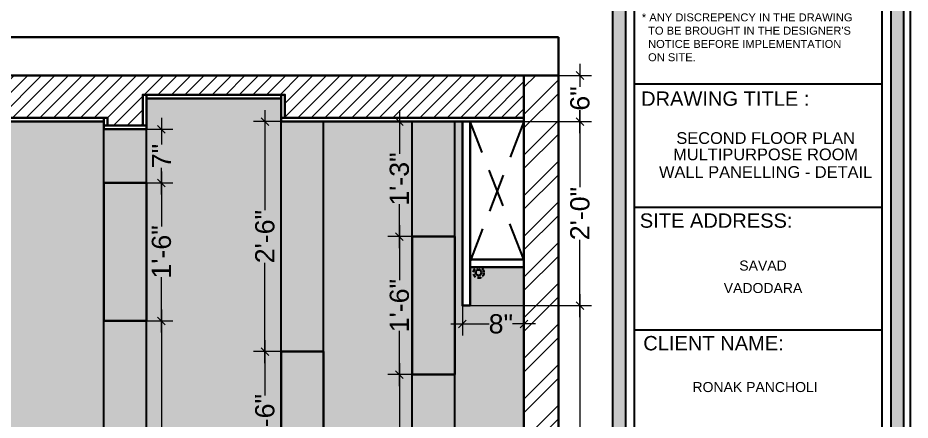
# Model space of a CAD drawing. Header units: millimetres. Extents: x 143362 to 145167, y -178521 to -176194.
# Drawn here: x 144247.8 to 144364, y -176770.4 to -176718 of the extents above; entities that cross this region are included whole.
import ezdxf
from ezdxf.enums import TextEntityAlignment as Align

# ---------------------------------------------------------------- set-up
doc = ezdxf.new("R2010")
doc.units = ezdxf.units.MM
doc.header["$MEASUREMENT"] = 0
doc.header["$PDMODE"] = 2
doc.linetypes.add('00 . GROUND FLOOR$0$DASHED', pattern=[0.75, 0.5, -0.25])
doc.linetypes.add('DASHED', pattern=[0.75, 0.5, -0.25])
doc.layers.get('Defpoints').update_dxf_attribs({"color": 220})
for name, color, linetype, lineweight in [('FURNITURE', 32, 'Continuous', 9), ('GF FALSE CEILING', 6, 'Continuous', 35), ('NAME PLATE', 7, 'Continuous', 25), ('SECTION ( SLAB PLine )', 104, 'Continuous', 30), ('W-HATCH', 8, 'Continuous', 5), ('wall', 7, 'Continuous', 30)]:
    doc.layers.add(name, color=color, linetype=linetype, lineweight=lineweight)
doc.layers.add('GROUND FLOOR  ( HATCH )', color=7, linetype='Continuous')
doc.styles.add('Aerial', font='arial.ttf')
doc.styles.add('Arial', font='arial.ttf')
doc.dimstyles.new('Cn_BT_9 ( BOLD )', dxfattribs={"dimtxt": 2.5, "dimasz": 1, "dimexe": 1.5, "dimexo": 0, "dimgap": 0.09, "dimtad": 0, "dimdec": 0, "dimzin": 3, "dimdsep": 46, "dimlunit": 4, "dimtxsty": 'Aerial', "dimblk": 'OBLIQUE', "dimcen": 0.09, "dimdle": 1.5, "dimclrd": 1, "dimclre": 1, "dimclrt": 5, "dimadec": 0, "dimazin": 0, "dimtfac": 0.75, "dimtdec": 0, "dimtofl": 0, "dimtmove": 0, "dimatfit": 3, "dimldrblk": 'OBLIQUE', "dimfxl": 0, "dimtolj": 1, "dimtzin": 0, "dimlwd": 15, "dimlwe": 15, "dimarcsym": 0})

# ---------------------------------------------------------------- blocks, each defined once
blk = doc.blocks.new('_Oblique')
at = {"layer": 'wall', "color": 0, "lineweight": -2}
blk.add_line((-0.5, -0.5), (0.5, 0.5), dxfattribs=at)
blk = doc.blocks.new('*D229')
at = {"layer": 'Defpoints', "color": 0, "ltscale": 10, "transparency": 16777216}
for p in [(144313.68, -176752.98, -0.13), (144305.68, -176755.48, -0.13), (144313.68, -176757.87)]:
    blk.add_point(p, dxfattribs=at)
at = {"layer": 'FURNITURE', "color": 1, "lineweight": 15, "ltscale": 10, "transparency": 16777216}
for p, q in [((144313.68, -176752.98), (144313.68, -176759.37)), ((144305.68, -176755.48), (144305.68, -176759.37)), ((144304.18, -176757.87), (144309.15, -176757.87)), ((144315.18, -176757.87), (144312.21, -176757.87))]:
    blk.add_line(p, q, dxfattribs=at)
at = {"layer": 'FURNITURE', "color": 1, "lineweight": 15, "ltscale": 10, "transparency": 16777216, "rotation": 180}
blk.add_blockref('_Oblique', (144305.68, -176757.87), dxfattribs=at)
at = {"layer": 'FURNITURE', "color": 1, "lineweight": 15, "ltscale": 10, "transparency": 16777216}
blk.add_blockref('_Oblique', (144313.68, -176757.87), dxfattribs=at)
at = {"layer": 'FURNITURE', "color": 5, "lineweight": 30, "ltscale": 10, "transparency": 16777216, "insert": (144310.68, -176757.87), "char_height": 2.5, "attachment_point": 5, "style": 'Aerial'}
blk.add_mtext('\\A1;8"', dxfattribs=at)
blk = doc.blocks.new('*D230')
at = {"layer": 'Defpoints', "color": 0, "ltscale": 10, "transparency": 16777216}
for p in [(144306.68, -176755.48, -0.13), (144320.98, -176755.48), (144313.68, -176849.48)]:
    blk.add_point(p, dxfattribs=at)
at = {"layer": 'FURNITURE', "color": 1, "lineweight": 15, "ltscale": 10, "transparency": 16777216}
for p, q in [((144320.98, -176753.98), (144320.98, -176798.11)), ((144306.68, -176755.48), (144322.48, -176755.48)), ((144320.98, -176850.98), (144320.98, -176806.85)), ((144313.68, -176849.48), (144322.48, -176849.48))]:
    blk.add_line(p, q, dxfattribs=at)
for p, rotation in [((144320.98, -176755.48), 90), ((144320.98, -176849.48), 270)]:
    blk.add_blockref('_Oblique', p, dxfattribs=dict(at, rotation=rotation))
at = {"layer": 'FURNITURE', "color": 5, "lineweight": 30, "ltscale": 10, "transparency": 16777216, "insert": (144320.98, -176802.48), "char_height": 2.5, "attachment_point": 5, "rotation": 90, "style": 'Aerial'}
blk.add_mtext('\\A1;7\'-10"', dxfattribs=at)
blk = doc.blocks.new('*D231')
at = {"layer": 'Defpoints', "color": 0, "ltscale": 10, "transparency": 16777216}
for p in [(144313.68, -176731.48), (144320.98, -176731.48), (144306.68, -176755.48, -0.13)]:
    blk.add_point(p, dxfattribs=at)
at = {"layer": 'FURNITURE', "color": 1, "lineweight": 15, "ltscale": 10, "transparency": 16777216}
for p, q in [((144320.98, -176729.98), (144320.98, -176740.05)), ((144313.68, -176731.48), (144322.48, -176731.48)), ((144320.98, -176756.98), (144320.98, -176746.91)), ((144306.68, -176755.48), (144322.48, -176755.48))]:
    blk.add_line(p, q, dxfattribs=at)
for p, rotation in [((144320.98, -176731.48), 90), ((144320.98, -176755.48), 270)]:
    blk.add_blockref('_Oblique', p, dxfattribs=dict(at, rotation=rotation))
at = {"layer": 'FURNITURE', "color": 5, "lineweight": 30, "ltscale": 10, "transparency": 16777216, "insert": (144320.98, -176743.48), "char_height": 2.5, "attachment_point": 5, "rotation": 90, "style": 'Aerial'}
blk.add_mtext('\\A1;2\'-0"', dxfattribs=at)
blk = doc.blocks.new('*D232')
at = {"layer": 'Defpoints', "color": 0, "ltscale": 10, "transparency": 16777216}
for p in [(144313.68, -176725.48), (144320.98, -176725.48), (144313.68, -176731.48)]:
    blk.add_point(p, dxfattribs=at)
at = {"layer": 'FURNITURE', "color": 1, "lineweight": 15, "ltscale": 10, "transparency": 16777216}
for p, q in [((144320.98, -176723.98), (144320.98, -176726.95)), ((144313.68, -176725.48), (144322.48, -176725.48)), ((144320.98, -176732.98), (144320.98, -176730.01)), ((144313.68, -176731.48), (144322.48, -176731.48))]:
    blk.add_line(p, q, dxfattribs=at)
for p, rotation in [((144320.98, -176725.48), 90), ((144320.98, -176731.48), 270)]:
    blk.add_blockref('_Oblique', p, dxfattribs=dict(at, rotation=rotation))
at = {"layer": 'FURNITURE', "color": 5, "lineweight": 30, "ltscale": 10, "transparency": 16777216, "insert": (144320.98, -176728.48), "char_height": 2.5, "attachment_point": 5, "rotation": 90, "style": 'Aerial'}
blk.add_mtext('\\A1;6"', dxfattribs=at)
blk = doc.blocks.new('*D266')
at = {"layer": 'Defpoints', "color": 0, "ltscale": 10, "transparency": 16777216}
for p in [(144264.53, -176732.48, -0.13), (144264.53, -176739.48, -0.13), (144266.48, -176739.48)]:
    blk.add_point(p, dxfattribs=at)
at = {"layer": 'FURNITURE', "color": 1, "lineweight": 15, "ltscale": 10, "transparency": 16777216}
for p, q in [((144266.48, -176730.98), (144266.48, -176734.46)), ((144264.53, -176732.48), (144267.98, -176732.48)), ((144266.48, -176740.98), (144266.48, -176737.5)), ((144264.53, -176739.48), (144267.98, -176739.48))]:
    blk.add_line(p, q, dxfattribs=at)
for p, rotation in [((144266.48, -176732.48), 90), ((144266.48, -176739.48), 270)]:
    blk.add_blockref('_Oblique', p, dxfattribs=dict(at, rotation=rotation))
at = {"layer": 'FURNITURE', "color": 5, "ltscale": 10, "transparency": 16777216, "insert": (144266.48, -176735.98), "char_height": 2.5, "attachment_point": 5, "rotation": 90, "style": 'Aerial'}
blk.add_mtext('\\A1;7"', dxfattribs=at)
blk = doc.blocks.new('*D267')
at = {"layer": 'Defpoints', "color": 0, "ltscale": 10, "transparency": 16777216}
for p in [(144264.53, -176739.48, -0.13), (144264.53, -176757.48, -0.13), (144266.48, -176757.48)]:
    blk.add_point(p, dxfattribs=at)
at = {"layer": 'FURNITURE', "color": 1, "lineweight": 15, "ltscale": 10, "transparency": 16777216}
for p, q in [((144266.48, -176737.98), (144266.48, -176745.18)), ((144264.53, -176739.48), (144267.98, -176739.48)), ((144266.48, -176758.98), (144266.48, -176751.77)), ((144264.53, -176757.48), (144267.98, -176757.48))]:
    blk.add_line(p, q, dxfattribs=at)
for p, rotation in [((144266.48, -176739.48), 90), ((144266.48, -176757.48), 270)]:
    blk.add_blockref('_Oblique', p, dxfattribs=dict(at, rotation=rotation))
at = {"layer": 'FURNITURE', "color": 5, "ltscale": 10, "transparency": 16777216, "insert": (144266.48, -176748.48), "char_height": 2.5, "attachment_point": 5, "rotation": 90, "style": 'Aerial'}
blk.add_mtext('\\A1;1\'-6"', dxfattribs=at)
blk = doc.blocks.new('*D268')
at = {"layer": 'Defpoints', "color": 0, "ltscale": 10, "transparency": 16777216}
for p in [(144264.53, -176757.48, -0.13), (144264.53, -176809.15, -0.16), (144266.48, -176809.15)]:
    blk.add_point(p, dxfattribs=at)
at = {"layer": 'FURNITURE', "color": 1, "lineweight": 15, "ltscale": 10, "transparency": 16777216}
for p, q in [((144266.48, -176755.98), (144266.48, -176779.85)), ((144264.53, -176757.48), (144267.98, -176757.48)), ((144266.48, -176810.65), (144266.48, -176786.78)), ((144264.53, -176809.15), (144267.98, -176809.15))]:
    blk.add_line(p, q, dxfattribs=at)
for p, rotation in [((144266.48, -176757.48), 90), ((144266.48, -176809.15), 270)]:
    blk.add_blockref('_Oblique', p, dxfattribs=dict(at, rotation=rotation))
at = {"layer": 'FURNITURE', "color": 5, "ltscale": 10, "transparency": 16777216, "insert": (144266.48, -176783.32), "char_height": 2.5, "attachment_point": 5, "rotation": 90, "style": 'Aerial'}
blk.add_mtext('\\A1;4\'-4"', dxfattribs=at)
blk = doc.blocks.new('*D271')
at = {"layer": 'Defpoints', "color": 0, "ltscale": 10, "transparency": 16777216}
for p in [(144287.6, -176731.48, -0.13), (144279.95, -176761.48), (144287.6, -176761.48, -0.13)]:
    blk.add_point(p, dxfattribs=at)
at = {"layer": 'FURNITURE', "color": 1, "lineweight": 15, "ltscale": 10, "transparency": 16777216}
for p, q in [((144279.95, -176729.98), (144279.95, -176743.05)), ((144287.6, -176731.48), (144278.45, -176731.48)), ((144279.95, -176762.98), (144279.95, -176749.91)), ((144287.6, -176761.48), (144278.45, -176761.48))]:
    blk.add_line(p, q, dxfattribs=at)
for p, rotation in [((144279.95, -176731.48), 90), ((144279.95, -176761.48), 270)]:
    blk.add_blockref('_Oblique', p, dxfattribs=dict(at, rotation=rotation))
at = {"layer": 'FURNITURE', "color": 5, "ltscale": 10, "transparency": 16777216, "insert": (144279.95, -176746.48), "char_height": 2.5, "attachment_point": 5, "rotation": 90, "style": 'Aerial'}
blk.add_mtext('\\A1;2\'-6"', dxfattribs=at)
blk = doc.blocks.new('*D272')
at = {"layer": 'Defpoints', "color": 0, "ltscale": 10, "transparency": 16777216}
for p in [(144287.6, -176761.48, -0.13), (144279.95, -176779.48), (144282.06, -176779.48, -0.13)]:
    blk.add_point(p, dxfattribs=at)
at = {"layer": 'FURNITURE', "color": 1, "lineweight": 15, "ltscale": 10, "transparency": 16777216}
for p, q in [((144279.95, -176759.98), (144279.95, -176767.18)), ((144287.6, -176761.48), (144278.45, -176761.48)), ((144279.95, -176780.98), (144279.95, -176773.77)), ((144282.06, -176779.48), (144278.45, -176779.48))]:
    blk.add_line(p, q, dxfattribs=at)
for p, rotation in [((144279.95, -176761.48), 90), ((144279.95, -176779.48), 270)]:
    blk.add_blockref('_Oblique', p, dxfattribs=dict(at, rotation=rotation))
at = {"layer": 'FURNITURE', "color": 5, "ltscale": 10, "transparency": 16777216, "insert": (144279.95, -176770.48), "char_height": 2.5, "attachment_point": 5, "rotation": 90, "style": 'Aerial'}
blk.add_mtext('\\A1;1\'-6"', dxfattribs=at)
blk = doc.blocks.new('*D276')
at = {"layer": 'Defpoints', "color": 0, "ltscale": 10, "transparency": 16777216}
for p in [(144299.14, -176731.48, -0.13), (144297.47, -176746.48), (144299.14, -176746.48, -0.13)]:
    blk.add_point(p, dxfattribs=at)
at = {"layer": 'FURNITURE', "color": 1, "lineweight": 15, "ltscale": 10, "transparency": 16777216}
for p, q in [((144297.47, -176729.98), (144297.47, -176735.68)), ((144299.14, -176731.48), (144295.97, -176731.48)), ((144297.47, -176747.98), (144297.47, -176742.27)), ((144299.14, -176746.48), (144295.97, -176746.48))]:
    blk.add_line(p, q, dxfattribs=at)
for p, rotation in [((144297.47, -176731.48), 90), ((144297.47, -176746.48), 270)]:
    blk.add_blockref('_Oblique', p, dxfattribs=dict(at, rotation=rotation))
at = {"layer": 'FURNITURE', "color": 5, "ltscale": 10, "transparency": 16777216, "insert": (144297.47, -176738.98), "char_height": 2.5, "attachment_point": 5, "rotation": 90, "style": 'Aerial'}
blk.add_mtext('\\A1;1\'-3"', dxfattribs=at)
blk = doc.blocks.new('*D277')
at = {"layer": 'Defpoints', "color": 0, "ltscale": 10, "transparency": 16777216}
for p in [(144299.14, -176746.48, -0.13), (144297.47, -176764.48), (144299.14, -176764.48, -0.13)]:
    blk.add_point(p, dxfattribs=at)
at = {"layer": 'FURNITURE', "color": 1, "lineweight": 15, "ltscale": 10, "transparency": 16777216}
for p, q in [((144297.47, -176744.98), (144297.47, -176752.18)), ((144299.14, -176746.48), (144295.97, -176746.48)), ((144297.47, -176765.98), (144297.47, -176758.77)), ((144299.14, -176764.48), (144295.97, -176764.48))]:
    blk.add_line(p, q, dxfattribs=at)
for p, rotation in [((144297.47, -176746.48), 90), ((144297.47, -176764.48), 270)]:
    blk.add_blockref('_Oblique', p, dxfattribs=dict(at, rotation=rotation))
at = {"layer": 'FURNITURE', "color": 5, "ltscale": 10, "transparency": 16777216, "insert": (144297.47, -176755.48), "char_height": 2.5, "attachment_point": 5, "rotation": 90, "style": 'Aerial'}
blk.add_mtext('\\A1;1\'-6"', dxfattribs=at)
blk = doc.blocks.new('*D278')
at = {"layer": 'Defpoints', "color": 0, "ltscale": 10, "transparency": 16777216}
for p in [(144299.14, -176764.48, -0.13), (144297.47, -176787.41), (144299.14, -176787.41, -0.13)]:
    blk.add_point(p, dxfattribs=at)
at = {"layer": 'FURNITURE', "color": 1, "lineweight": 15, "ltscale": 10, "transparency": 16777216}
for p, q in [((144297.47, -176762.98), (144297.47, -176771.68)), ((144299.14, -176764.48), (144295.97, -176764.48)), ((144297.47, -176788.91), (144297.47, -176780.21)), ((144299.14, -176787.41), (144295.97, -176787.41))]:
    blk.add_line(p, q, dxfattribs=at)
for p, rotation in [((144297.47, -176764.48), 90), ((144297.47, -176787.41), 270)]:
    blk.add_blockref('_Oblique', p, dxfattribs=dict(at, rotation=rotation))
at = {"layer": 'FURNITURE', "color": 5, "ltscale": 10, "transparency": 16777216, "insert": (144297.47, -176775.94), "char_height": 2.5, "attachment_point": 5, "rotation": 90, "style": 'Aerial'}
blk.add_mtext('\\A1;1\'-11"', dxfattribs=at)
blk = doc.blocks.new('LAYOUT FILE')
at = {"layer": 'NAME PLATE', "true_color": 0xd39e00}
h = blk.add_hatch(color=42, dxfattribs=at)
h.paths.add_polyline_path([(3346889.83, -513806.18), (3346889.83, -514260.7), (3347535.56, -514260.7), (3347535.56, -513806.18)])
h.paths.add_polyline_path([(3346894.36, -513810.71), (3347531.03, -513810.71), (3347531.03, -514256.17), (3346894.36, -514256.17)], flags=16)
blk.add_hatch(color=42, dxfattribs=at).paths.add_polyline_path([(3347433.6, -514256.17), (3347438.13, -514256.17), (3347438.13, -513806.18), (3347433.6, -513806.18)])
at = {"layer": 'NAME PLATE', "color": 42, "true_color": 0xd39e00}
for p, q in [((3347527.96, -513872.99), (3347441.2, -513872.99)), ((3347527.96, -513916.26), (3347441.2, -513916.26)), ((3347527.96, -513959.27), (3347441.2, -513959.27))]:
    blk.add_line(p, q, dxfattribs=at)
for points in [[(3346887.56, -513803.91), (3347537.83, -513803.91), (3347537.83, -514262.96), (3346887.56, -514262.96)], [(3346889.83, -513806.18), (3347535.56, -513806.18), (3347535.56, -514260.7), (3346889.83, -514260.7)], [(3347433.6, -514256.17), (3347433.6, -513806.18), (3347438.13, -513806.18), (3347438.13, -514256.17)], [(3346894.36, -513810.71), (3347531.03, -513810.71), (3347531.03, -514256.17), (3346894.36, -514256.17)], [(3347441.2, -514252.44), (3347441.2, -513814.44), (3347527.96, -513814.44), (3347527.96, -514252.44)]]:
    blk.add_lwpolyline(points, close=True, dxfattribs=at)
at = {"layer": 'NAME PLATE', "style": 'Arial'}
for s, p in [('DRAWING TITLE : ', (3347474.01, -513880.61)), ('SITE ADDRESS:', (3347469.85, -513923.39)), ('CLIENT NAME:', (3347468.93, -513966.4))]:
    blk.add_text(s, height=5.0338, dxfattribs=at).set_placement(p, align=Align.CENTER)
at = {"layer": 'NAME PLATE', "insert": (3347443.82, -513848.18, 0), "char_height": 2.7974, "width": 108.0765, "attachment_point": 1, "style": 'Arial'}
blk.add_mtext("* ANY DISCREPENCY IN THE DRAWING \\P  TO BE BROUGHT IN THE DESIGNER'S\\P  NOTICE BEFORE IMPLEMENTATION \\P  ON SITE.", dxfattribs=at)

msp = doc.modelspace()

# ---------------------------------------------------------------- hatches: boundary and pattern name
at = {"layer": 'GF FALSE CEILING', "lineweight": 9}
h = msp.add_hatch(dxfattribs=at)
h.set_pattern_fill('ANSI31', color=256, scale=10)
h.set_pattern_definition([(45, (320832.7302, -32974.558), (-0.8838834765, 0.8838834765), [])])
h.paths.add_polyline_path([(144259.47, -176730.99), (144259.47, -176731.99), (144264.04, -176731.99), (144264.04, -176727.99), (144264.53, -176727.99), (144282.06, -176727.99), (144282.55, -176727.99), (144282.55, -176730.99), (144313.68, -176730.99), (144313.68, -176725.48), (144163.68, -176725.48), (144163.68, -176730.99), (144194.81, -176730.99), (144194.81, -176727.99), (144195.29, -176727.99), (144212.83, -176727.99), (144213.32, -176727.99), (144213.32, -176731.99), (144217.88, -176731.99), (144217.88, -176730.99)])
at = {"layer": 'GROUND FLOOR  ( HATCH )', "ltscale": 10, "true_color": 0xf9f8f6}
h = msp.add_hatch(color=7, dxfattribs=at)
h.dxf.hatch_style = 1
h.paths.add_polyline_path([(144313.68, -176750.48), (144306.68, -176750.48), (144306.68, -176755.48), (144305.68, -176755.48), (144305.68, -176731.48), (144282.06, -176731.48), (144282.06, -176730.99), (144282.06, -176728.48), (144264.53, -176728.48), (144264.53, -176731.99), (144264.53, -176732.48), (144258.99, -176732.48), (144258.99, -176731.99), (144258.99, -176731.48), (144218.37, -176731.48), (144218.37, -176731.99), (144218.37, -176732.48), (144212.83, -176732.48), (144212.83, -176731.99), (144212.83, -176728.48), (144195.29, -176728.48), (144195.29, -176730.99), (144195.29, -176730.99), (144195.29, -176731.48), (144163.68, -176731.48), (144163.68, -176846.48), (144313.68, -176846.48)])
at = {"layer": 'W-HATCH', "ltscale": 10}
h = msp.add_hatch(dxfattribs=at)
h.set_pattern_fill('ANSI32', color=256, scale=10, style=0)
h.set_pattern_definition([(45, (540.1663, -661.9898), (-2.65165043, 2.65165043), []), (45, (541.934, -661.9898), (-2.65165043, 2.65165043), [])])
h.paths.add_polyline_path([(144318.18, -176725.48), (144313.68, -176725.48), (144313.68, -176849.48), (144318.18, -176849.48)])

# ---------------------------------------------------------------- linework, layer by layer
at = {"layer": 'FURNITURE', "lineweight": 25, "ltscale": 10}
for p, q in [((144258.99, -176846.48, -1.01), (144258.99, -176731.48, -1.01)), ((144264.53, -176846.48, -1.01), (144264.53, -176731.48, -1.01)), ((144282.06, -176846.48, -0.75), (144282.06, -176731.48, -0.75)), ((144287.6, -176846.48, -0.75), (144287.6, -176731.48, -0.75)), ((144299.14, -176846.48, -0.13), (144299.14, -176731.48, -0.13)), ((144304.68, -176846.48, -0.13), (144304.68, -176731.48, -0.13))]:
    msp.add_line(p, q, dxfattribs=at)
at = {"layer": 'FURNITURE', "linetype": 'DASHED', "lineweight": 25, "ltscale": 10}
for p, q in [((144313.68, -176749.48, -0.25), (144306.68, -176731.48, -0.13)), ((144313.68, -176731.48, -0.13), (144306.68, -176749.68, -0.25))]:
    msp.add_line(p, q, dxfattribs=at)
at = {"layer": 'FURNITURE', "lineweight": 30, "elevation": -0.25}
for points in [[(144305.68, -176731.48), (144306.68, -176731.48), (144306.68, -176755.48), (144305.68, -176755.48)], [(144313.68, -176749.48), (144306.68, -176749.48), (144306.68, -176750.48), (144313.68, -176750.48)]]:
    msp.add_lwpolyline(points, close=True, dxfattribs=at)
at = {"layer": 'FURNITURE', "color": 251, "lineweight": 30, "ltscale": 10, "true_color": 0x636466, "elevation": -0.13}
for points in [[(144258.99, -176757.48), (144264.53, -176757.48), (144264.53, -176739.48), (144258.99, -176739.48)], [(144299.14, -176764.48), (144304.68, -176764.48), (144304.68, -176746.48), (144299.14, -176746.48)]]:
    msp.add_lwpolyline(points, close=True, dxfattribs=at)
at = {"layer": 'FURNITURE', "color": 18, "lineweight": 30, "ltscale": 10, "true_color": 0x000000, "elevation": -0.13}
msp.add_lwpolyline([(144282.06, -176779.48), (144287.6, -176779.48), (144287.6, -176761.48), (144282.06, -176761.48)], close=True, dxfattribs=at)
at = {"layer": 'FURNITURE', "color": 3, "linetype": '00 . GROUND FLOOR$0$DASHED', "lineweight": 30}
msp.add_circle((144307.78, -176751.18, -0.25), 0.695, dxfattribs=at)
at = {"layer": 'FURNITURE', "color": 1, "lineweight": 30}
msp.add_circle((144307.78, -176751.18, -0.25), 0.373, dxfattribs=at)
at = {"layer": 'GF FALSE CEILING', "lineweight": 30}
for points, elevation in [([(144264.53, -176731.99), (144264.04, -176731.99), (144264.04, -176727.99), (144264.53, -176727.99)], -0.13), ([(144282.06, -176727.99), (144282.06, -176728.48), (144264.53, -176728.48), (144264.53, -176727.99)], -0.13), ([(144282.55, -176730.99), (144282.06, -176730.99), (144282.06, -176727.99), (144282.55, -176727.99)], -0.25), ([(144258.99, -176730.99), (144258.99, -176731.48), (144218.37, -176731.48), (144218.37, -176730.99)], -0.25), ([(144259.47, -176731.99), (144258.99, -176731.99), (144258.99, -176730.99), (144259.47, -176730.99)], -0.25), ([(144313.68, -176730.99), (144313.68, -176731.48), (144282.06, -176731.48), (144282.06, -176730.99)], -0.13), ([(144264.53, -176731.99), (144264.53, -176732.48), (144258.99, -176732.48), (144258.99, -176731.99)], -0.13)]:
    msp.add_lwpolyline(points, close=True, dxfattribs=dict(at, elevation=elevation))
at = {"layer": 'SECTION ( SLAB PLine )', "color": 1}
for p, q in [((144159.18, -176720.48, -0.13), (144318.18, -176720.48, -0.13)), ((144318.18, -176720.48, -0.13), (144318.18, -176725.48, -0.13)), ((144159.18, -176725.48, -0.13), (144318.18, -176725.48, -0.13))]:
    msp.add_line(p, q, dxfattribs=at)
at = {"layer": 'wall', "lineweight": 30}
for p, q in [((144313.68, -176725.48, -0.25), (144313.68, -176849.48, -0.25)), ((144318.18, -176725.48, -0.25), (144318.18, -176849.48, -0.25))]:
    msp.add_line(p, q, dxfattribs=at)

# ---------------------------------------------------------------- block references
at = {"layer": 'NAME PLATE', "lineweight": 0, "xscale": 0.3716284634624144, "yscale": 0.3716284634624144, "zscale": 0.3716284634624144}
msp.add_blockref('LAYOUT FILE', (-1099676.36, 14243.23, 0.13), dxfattribs=at)

# ---------------------------------------------------------------- texts
at = {"layer": 'NAME PLATE', "style": 'Arial'}
for s, height, p in [('SECOND FLOOR PLAN', 1.5285, (144345.16, -176734.4, 0.13)), ('MULTIPURPOSE ROOM', 1.5285, (144345.16, -176736.53, 0.13)), ('WALL PANELLING - DETAIL', 1.5285, (144345.16, -176738.83, 0.13)), (' SAVAD ', 1.305, (144344.82, -176750.91, 0.13)), ('VADODARA', 1.305, (144344.82, -176753.84, 0.13)), ('RONAK PANCHOLI    ', 1.305, (144344.8, -176766.75, 0.13))]:
    msp.add_text(s, height=height, dxfattribs=at).set_placement(p, align=Align.CENTER)

# ---------------------------------------------------------------- dimensions: what is measured, and where the dimension line sits
at = {"layer": 'FURNITURE', "lineweight": 30, "ltscale": 10}
for base, p1, p2, picture, middle in [((144320.98, -176725.48, -0.13), (144313.68, -176731.48, -0.13), (144313.68, -176725.48, -0.13), '*D232', (144320.98, -176728.48, -0.13)), ((144320.98, -176731.48, -0.13), (144306.68, -176755.48, -0.25), (144313.68, -176731.48, -0.13), '*D231', (144320.98, -176743.48, -0.13)), ((144320.98, -176755.48, -0.13), (144313.68, -176849.48, -0.13), (144306.68, -176755.48, -0.25), '*D230', (144320.98, -176802.48, -0.13))]:
    dim = msp.add_linear_dim(base=base, p1=p1, p2=p2, angle=90, dimstyle='Cn_BT_9 ( BOLD )', override={"dimtmove": 1}, dxfattribs=at)
    dim.commit()
    dim.dimension.update_dxf_attribs({"geometry": picture, "text_midpoint": middle})
at = {"layer": 'FURNITURE', "ltscale": 10}
for base, p1, p2, picture, middle in [((144279.95, -176761.48), (144287.6, -176731.48, -0.13), (144287.6, -176761.48, -0.13), '*D271', (144279.95, -176746.48)), ((144297.47, -176746.48), (144299.14, -176731.48, -0.13), (144299.14, -176746.48, -0.13), '*D276', (144297.47, -176738.98)), ((144266.48, -176739.48), (144264.53, -176732.48, -0.13), (144264.53, -176739.48, -0.13), '*D266', (144266.48, -176735.98))]:
    dim = msp.add_linear_dim(base=base, p1=p1, p2=p2, angle=90, dimstyle='Cn_BT_9 ( BOLD )', dxfattribs=at)
    dim.commit()
    dim.dimension.update_dxf_attribs({"geometry": picture, "text_midpoint": middle})
for base, p1, p2, picture, middle in [((144266.48, -176757.48), (144264.53, -176739.48, -0.13), (144264.53, -176757.48, -0.13), '*D267', (144266.48, -176748.48)), ((144297.47, -176764.48), (144299.14, -176746.48, -0.13), (144299.14, -176764.48, -0.13), '*D277', (144297.47, -176755.48)), ((144266.48, -176809.15), (144264.53, -176757.48, -0.13), (144264.53, -176809.15, -0.16), '*D268', (144266.48, -176783.32)), ((144279.95, -176779.48), (144287.6, -176761.48, -0.13), (144282.06, -176779.48, -0.13), '*D272', (144279.95, -176770.48)), ((144297.47, -176787.41), (144299.14, -176764.48, -0.13), (144299.14, -176787.41, -0.13), '*D278', (144297.47, -176775.94))]:
    dim = msp.add_linear_dim(base=base, p1=p1, p2=p2, angle=90, dimstyle='Cn_BT_9 ( BOLD )', override={"dimtmove": 1}, dxfattribs=at)
    dim.commit()
    dim.dimension.update_dxf_attribs({"geometry": picture, "text_midpoint": middle})
at = {"layer": 'FURNITURE', "lineweight": 30, "ltscale": 10}
dim = msp.add_linear_dim(base=(144313.68, -176757.87, -0.13), p1=(144305.68, -176755.48, -0.25), p2=(144313.68, -176752.98, -0.25), dimstyle='Cn_BT_9 ( BOLD )', dxfattribs=at)
dim.commit()
dim.dimension.update_dxf_attribs({"geometry": '*D229', "text_midpoint": (144310.68, -176757.87, -0.13), "dimtype": 160})

doc.saveas('drawing.dxf')
